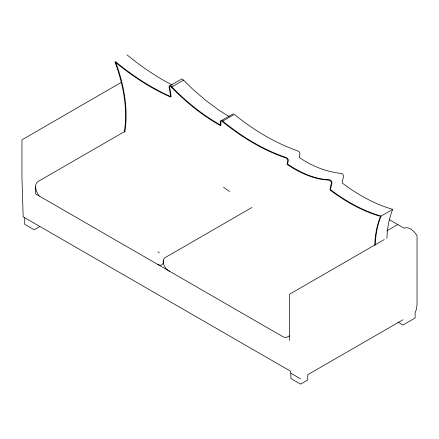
<?xml version="1.0" encoding="UTF-8"?>
<svg xmlns="http://www.w3.org/2000/svg" width="439" height="439" viewBox="0 0 439 439"><rect width="100%" height="100%" fill="white"/><g stroke="black" fill="none" stroke-linecap="round" stroke-linejoin="round"><path stroke-width="0.66" d="M386.94 238.273C387.198 228.406 388.954 218.512 392.74 209.37C374.346 204.08 357.461 194.461 342.222 183.008C341.91 179.88 345.186 176.099 342.288 173.575C326.934 172.044 311.849 166.37 299.173 157.316C299.617 155.28 300.852 152.574 298.52 151.225C275.138 142.999 253.506 130.109 234.366 114.387L222.211 121.405M289.482 335.901L285.976 337.618L283.215 336.878L35.603 193.917C36.234 190.06 33.891 183.919 38.188 181.444L125.011 131.321M121.334 82.351L21.95 139.821L21.95 177.735L23.152 216.822L290.695 371.29L290.991 378.561L300.6 384.109L307.744 379.982L307.744 374.725L402.969 319.746M170.025 85.753L181.658 79.036L182.465 79.102L193.05 89.496L205.984 100.624L219.176 110.332L229.158 116.593M171.391 87.213L183.54 80.2M221.24 120.599L233.323 113.816M39.702 226.573L34.154 229.778L24.716 224.329L24.716 217.728M252.035 207.433L165.212 257.561L164.115 258.319L163.418 259.614L163.418 263.329A7.809 4.505 60 0 0 166.611 269.217L169.816 271.406M375.263 244.962A119.71 69.115 60 0 1 381.107 216.087L392.74 209.37M386.699 230.914L397.739 224.543M384.246 239.557L289.471 294.273L289.471 340.488M172.291 85.056C156.136 76.754 141.095 66.41 127.074 54.891M389.426 219.741L403.995 228.154C409.488 226.145 414.416 231.457 417.05 235.688L417.039 304.595L416.386 309.374L415.124 312.727L415.124 317.99L402.969 325.003L397.882 322.067M290.991 373.298L300.6 378.846M157.859 251.788L159.286 252.826M163.286 260.568L163.176 262.862A7.787 4.494 60 0 1 157.859 264.503M39.225 196.008A10.618 6.13 60 0 1 35.603 186.498M374.747 245.258A119.71 69.115 60 0 1 380.591 216.389A179.315 103.527 60 0 1 330.073 190.021A56.763 32.771 60 0 1 331.461 183.173A2.393 1.383 60 0 0 329.058 180.105A115.517 66.695 60 0 1 287.024 164.329A32.107 18.537 60 0 0 287.808 160.098L287.688 159.774A3.479 2.008 60 0 0 285.471 157.738L282.233 156.641A221.58 127.93 60 0 1 224.669 123.408L221.69 121.005A2.085 1.202 60 0 0 220.296 122.327A8.237 4.758 60 0 1 220.34 125.521A180.835 104.405 60 0 1 172.489 88.36L170.316 86.115A1.91 1.103 60 0 0 169.114 87.388A74.432 42.973 60 0 1 170.601 97.09A242.762 140.162 60 0 1 114.925 61.91A120.637 69.653 60 0 1 124.292 132.112M381.107 216.087A179.315 103.527 60 0 1 330.589 189.725A56.763 32.771 60 0 1 331.977 182.876A2.393 1.383 60 0 0 329.574 179.809A115.517 66.695 60 0 1 287.54 164.032A32.107 18.537 60 0 0 288.319 159.801L288.204 159.478A3.479 2.008 60 0 0 285.987 157.442L282.749 156.344A221.58 127.93 60 0 1 225.185 123.112L222.205 120.709A2.085 1.202 60 0 0 220.812 122.031A8.237 4.758 60 0 1 220.85 125.225A180.835 104.405 60 0 1 173.004 88.058L170.831 85.819A1.91 1.103 60 0 0 169.63 87.092A74.432 42.973 60 0 1 171.111 96.794A242.762 140.162 60 0 1 115.441 61.614A120.637 69.653 60 0 1 124.808 131.815M223.539 187.354A56.285 32.497 60 0 1 229.46 191.569"/></g></svg>
